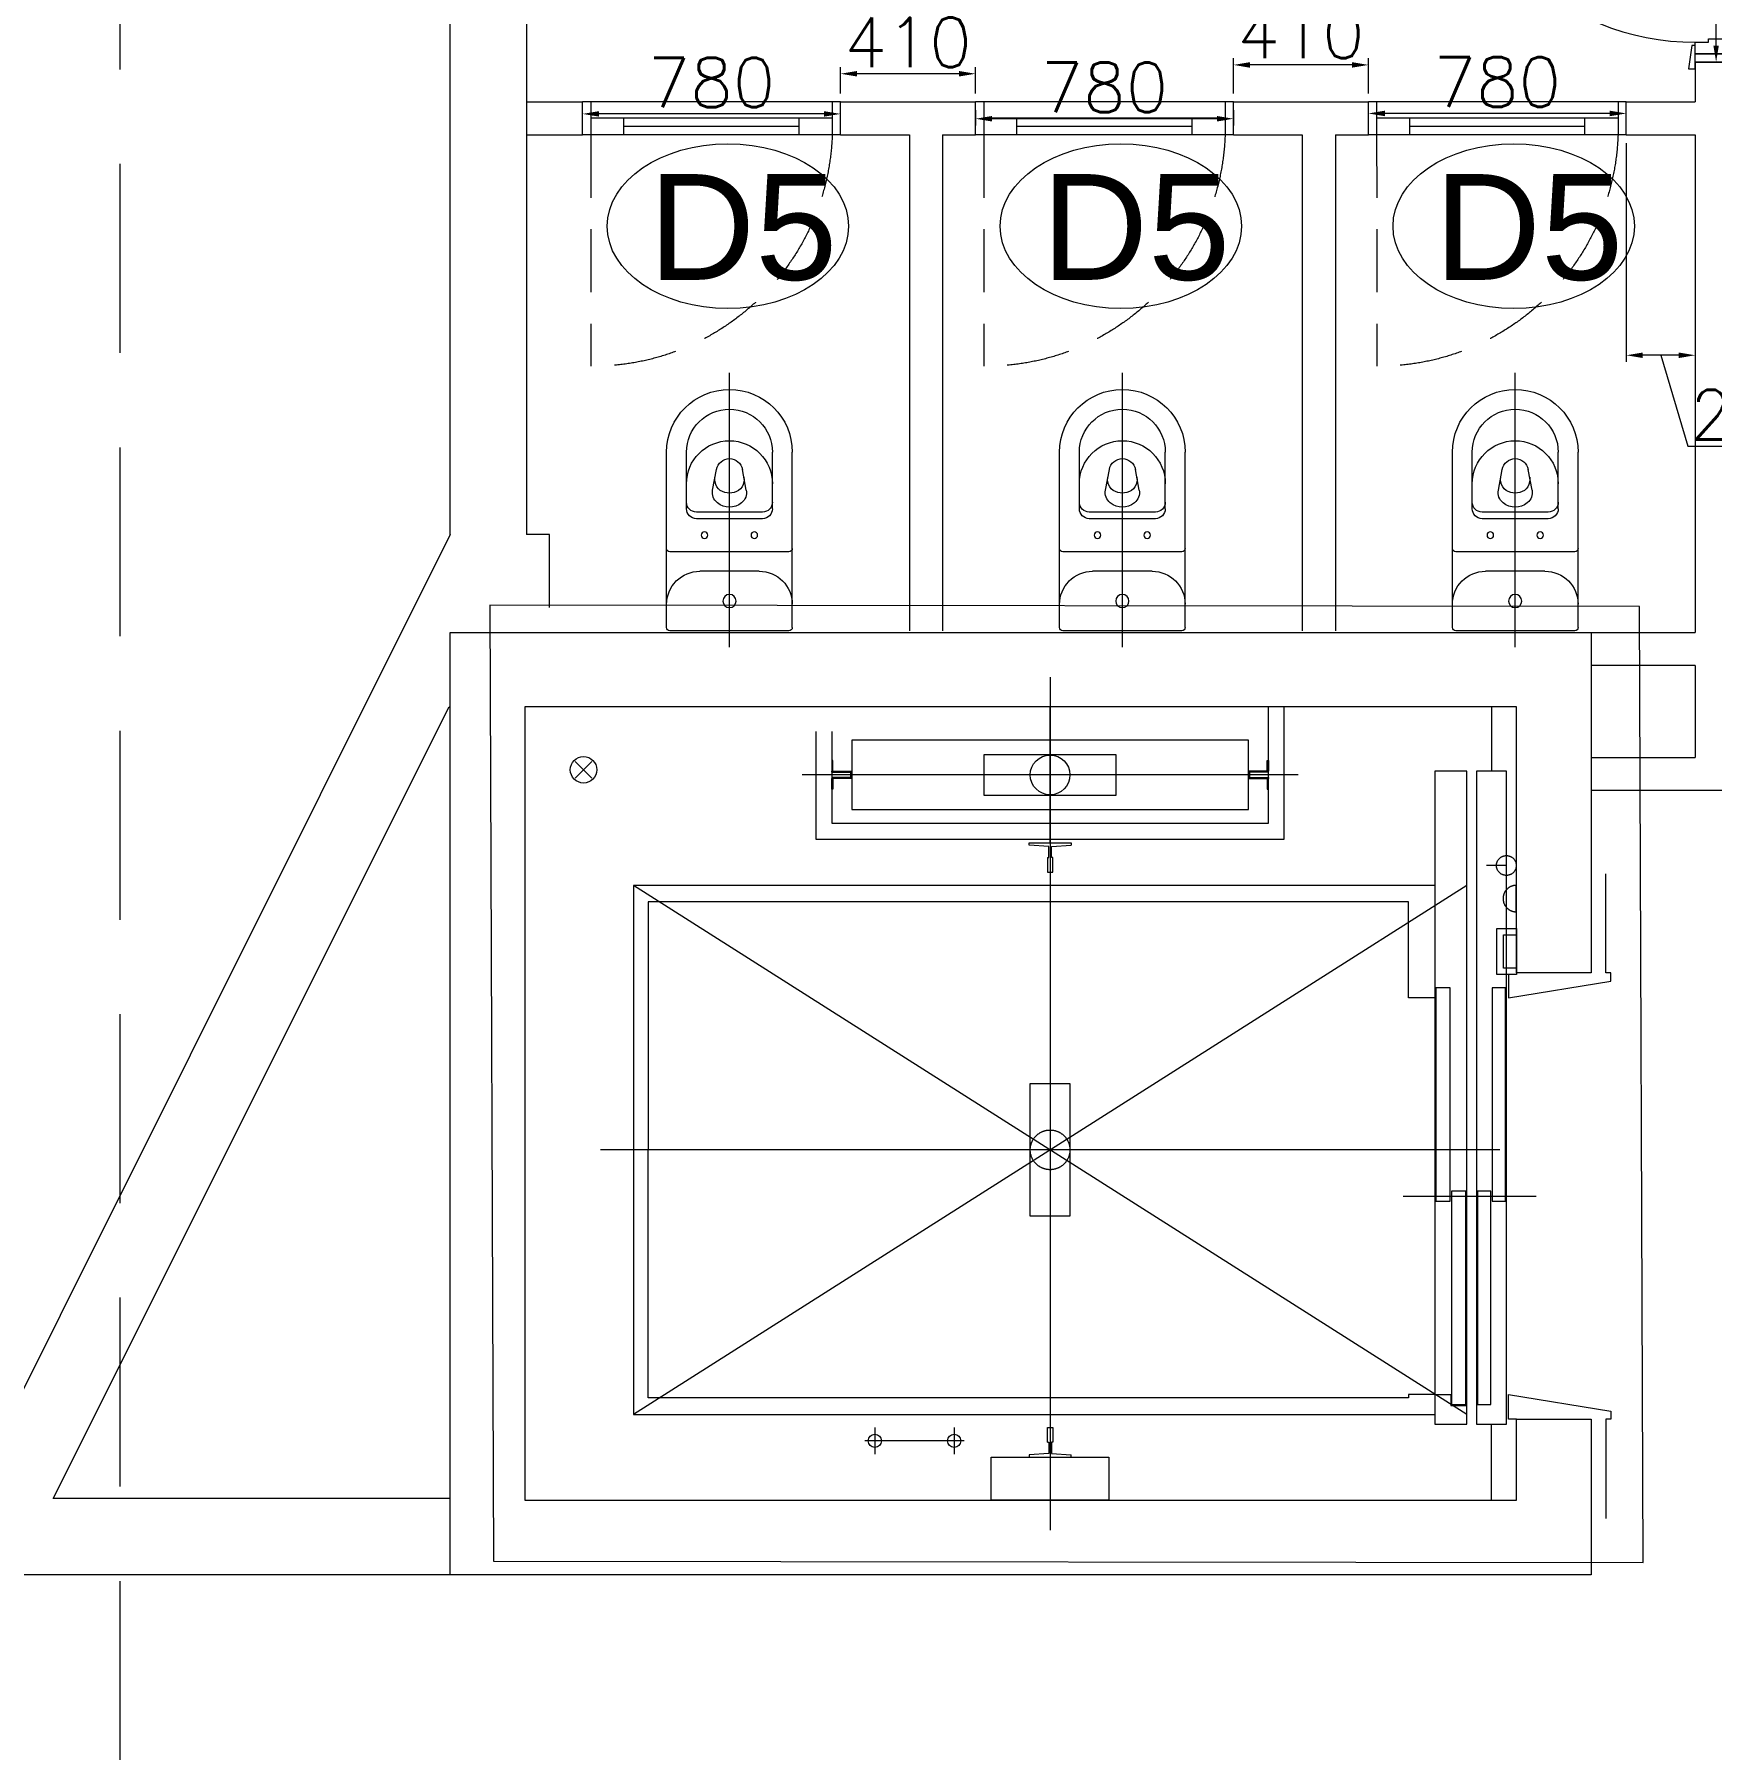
# Model space of a CAD drawing. Header units: millimetres. Extents: x -2143172 to 5255, y -610845 to 279739.
# Drawn here: x -1110405 to -1105332, y -583372 to -578184 of the extents above; entities that cross this region are included whole.
import ezdxf

# ---------------------------------------------------------------- set-up
doc = ezdxf.new("R2010")
doc.units = ezdxf.units.MM
doc.header["$LTSCALE"] = 30
for name, pattern in [('CENTERX2', [101.6, 63.5, -12.7, 12.7, -12.7]), ('DASHED2', [9.525, 6.35, -3.175]), ('HIDDEN', [9.525, 6.35, -3.175]), ('HIDDEN2', [0.1875, 0.125, -0.0625])]:
    doc.linetypes.add(name, pattern=pattern)
doc.layers.get('0').update_dxf_attribs({"lineweight": 5})
doc.layers.get('Defpoints').update_dxf_attribs({"lineweight": 5})
for name, color, linetype, lineweight in [('Al door tag', 4, 'Continuous', 5), ('Axis', 163, 'CENTERX2', 5), ('C-HYDR-CTCH', 6, 'Continuous', 5), ('Cabin', 7, 'Continuous', 5), ('dims.', 152, 'Continuous', 5), ('New Aluminium', 250, 'Continuous', 5), ('Notes', 1, 'Continuous', 5), ('Proj', 7, 'HIDDEN2', 5), ('SANIT', 250, 'Continuous', 5), ('Structure', 20, 'Continuous', 5), ('Tech', 169, 'DASHED2', 5), ('Walls', 32, 'Continuous', 5)]:
    doc.layers.add(name, color=color, linetype=linetype, lineweight=lineweight)
doc.layers.add('Wooden Joinery', color=7, linetype='Continuous', lineweight=5, true_color=0x521300)
doc.styles.add('SIMPLEX', font='SIMPLEX.shx', dxfattribs={"height": 150})
doc.styles.add('TTLB-A0-JeddahDP$0$swis721', font='swiss.ttf')
doc.dimstyles.new('Buk', dxfattribs={"dimtxt": 150, "dimasz": 50, "dimexe": 20, "dimexo": 25, "dimgap": 20, "dimtad": 1, "dimdec": 0, "dimrnd": 5, "dimdsep": 46, "dimtxsty": 'SIMPLEX', "dimcen": 0, "dimdle": 20, "dimclrd": 256, "dimclre": 256, "dimclrt": 256, "dimadec": 0, "dimazin": 0, "dimtfac": 0.0075, "dimtdec": 0, "dimtmove": 1, "dimatfit": 2, "dimldrblk": 'ARCHTICK', "dimfxl": 1, "dimtolj": 1, "dimtzin": 0, "dimlwd": -1, "dimlwe": -1, "dimarcsym": 0})

# ---------------------------------------------------------------- blocks, each defined once
blk = doc.blocks.new('WC manta')
at = {"layer": 'SANIT'}
for p, q in [((-0.13, 0.18), (-0.13, -0.18)), ((-0.12, 0.19), (0.41, 0.19)), ((0.109, 0.18), (0.109, -0.18)), ((0.239, 0.13), (0.41, 0.13)), ((0.05, 0.09), (0.05, -0.09)), ((0.209, 0.1), (0.209, -0.1)), ((0.229, 0.1), (0.229, -0.1)), ((-0.18, 0), (0.65, 0)), ((0.2955, 0.051), (0.3581, 0.0393)), ((0.2955, -0.051), (0.3581, -0.0393)), ((0.239, -0.13), (0.41, -0.13)), ((-0.12, -0.19), (0.41, -0.19))]:
    blk.add_line(p, q, dxfattribs=at)
for centre, radius in [((0.159, 0.0752), 0.01), ((-0.04, 0), 0.02), ((0.159, -0.0753), 0.01)]:
    blk.add_circle(centre, radius, dxfattribs=at)
for centre, radius, start, end in [((-0.12, 0.18), 0.01, 90, 180), ((-0.05, 0.09), 0.1, 0, 90), ((0.119, 0.18), 0.01, 90, 180), ((0.41, 0), 0.19, 270, 90), ((0.239, 0.1), 0.03, 90, 180), ((0.259, 0.1), 0.03, 90, 180), ((0.3147, 0), 0.13, 270, 90), ((0.41, 0), 0.13, 270, 90), ((0.3029, 0), 0.0588, 141.525, 218.475), ((0.2882, 0.0117), 0.04, 79.4289, 141.525), ((0.3454, 0), 0.0588, 166.4176, 193.5824), ((0.3271, 0.0044), 0.04, 79.4289, 166.4176), ((0.3507, 0), 0.04, 280.5711, 79.4289), ((0.2882, -0.0117), 0.04, 218.475, 280.5711), ((0.3271, -0.0044), 0.04, 193.5824, 280.5711), ((-0.05, -0.09), 0.1, 270, 0), ((0.239, -0.1), 0.03, 180, 270), ((0.259, -0.1), 0.03, 180, 270), ((-0.12, -0.18), 0.01, 180, 270), ((0.119, -0.18), 0.01, 180, 270)]:
    blk.add_arc(centre, radius, start, end, dxfattribs=at)
blk = doc.blocks.new('*D663')
at = {"layer": 'Defpoints', "color": 0, "transparency": 16777216}
for p in [(-1105318.6, -577388.1), (-1105282, -577388.1, 0.1), (-1105282, -578268.1, 0.1)]:
    blk.add_point(p, dxfattribs=at)
at = {"layer": 'dims.', "linetype": 'Continuous', "transparency": 16777216}
for p, q in [((-1105307, -577388.1), (-1105338.6, -577388.1)), ((-1105307, -578268.1), (-1105338.6, -578268.1))]:
    blk.add_line(p, q, dxfattribs=at)
at = {"layer": 'dims.', "transparency": 16777216}
blk.add_line((-1105318.6, -578218.1), (-1105318.6, -577438.1), dxfattribs=at)
for points in [[(-1105327, -577438.1), (-1105310.3, -577438.1), (-1105318.6, -577388.1)], [(-1105327, -578218.1), (-1105310.3, -578218.1), (-1105318.6, -578268.1)]]:
    blk.add_solid(points, dxfattribs=at)
at = {"layer": 'dims.', "transparency": 16777216, "insert": (-1105413.6, -577828.1), "char_height": 150, "attachment_point": 5, "rotation": 90, "style": 'SIMPLEX'}
blk.add_mtext('\\A1;880', dxfattribs=at)
blk = doc.blocks.new('_ArchTick')
at = {"color": 0, "linetype": 'ByBlock', "const_width": 0.15}
blk.add_lwpolyline([(-0.5, -0.5), (0.5, 0.5)], dxfattribs=at)
blk = doc.blocks.new('*D664')
at = {"layer": 'Defpoints', "color": 0, "transparency": 16777216}
for p in [(-1105590.3, -578488.1, 0.1), (-1105382, -578488.1, 0.1), (-1105590.3, -579154.8)]:
    blk.add_point(p, dxfattribs=at)
at = {"layer": 'dims.', "linetype": 'Continuous', "transparency": 16777216}
for p, q in [((-1105590.3, -578513.1), (-1105590.3, -579174.8)), ((-1105382, -578513.1), (-1105382, -579174.8))]:
    blk.add_line(p, q, dxfattribs=at)
at = {"layer": 'dims.', "transparency": 16777216}
for p, q in [((-1105432, -579154.8), (-1105540.3, -579154.8)), ((-1105486.2, -579154.8), (-1105403.7, -579429.8)), ((-1105403.7, -579429.8), (-1105006.5, -579429.8))]:
    blk.add_line(p, q, dxfattribs=at)
for points in [[(-1105540.3, -579146.5), (-1105540.3, -579163.2), (-1105590.3, -579154.8)], [(-1105432, -579146.5), (-1105432, -579163.2), (-1105382, -579154.8)]]:
    blk.add_solid(points, dxfattribs=at)
at = {"layer": 'dims.', "transparency": 16777216, "insert": (-1105205.1, -579334.8), "char_height": 150, "attachment_point": 5, "style": 'SIMPLEX'}
blk.add_mtext('\\A1;210', dxfattribs=at)
blk = doc.blocks.new('*D665')
at = {"layer": 'Defpoints', "color": 0, "transparency": 16777216}
for p in [(-1106370.3, -578423.4), (-1106370.3, -578438.1, 0.1), (-1105590.3, -578438.1, 0.1)]:
    blk.add_point(p, dxfattribs=at)
at = {"layer": 'dims.', "linetype": 'Continuous', "transparency": 16777216}
for p, q in [((-1106370.3, -578413.1), (-1106370.3, -578403.4)), ((-1105590.3, -578413.1), (-1105590.3, -578403.4))]:
    blk.add_line(p, q, dxfattribs=at)
at = {"layer": 'dims.', "transparency": 16777216}
blk.add_line((-1105640.3, -578423.4), (-1106320.3, -578423.4), dxfattribs=at)
for points in [[(-1106320.3, -578415), (-1106320.3, -578431.7), (-1106370.3, -578423.4)], [(-1105640.3, -578415), (-1105640.3, -578431.7), (-1105590.3, -578423.4)]]:
    blk.add_solid(points, dxfattribs=at)
at = {"layer": 'dims.', "transparency": 16777216, "insert": (-1105980.3, -578328.4), "char_height": 150, "attachment_point": 5, "style": 'SIMPLEX'}
blk.add_mtext('\\A1;780', dxfattribs=at)
blk = doc.blocks.new('*D666')
at = {"layer": 'Defpoints', "color": 0, "transparency": 16777216}
for p in [(-1106778.7, -578276.6), (-1106778.7, -578388.1, 0.1), (-1106370.3, -578388.1, 0.1)]:
    blk.add_point(p, dxfattribs=at)
at = {"layer": 'dims.', "linetype": 'Continuous', "transparency": 16777216}
for p, q in [((-1106778.7, -578363.1), (-1106778.7, -578256.6)), ((-1106370.3, -578363.1), (-1106370.3, -578256.6))]:
    blk.add_line(p, q, dxfattribs=at)
at = {"layer": 'dims.', "transparency": 16777216}
blk.add_line((-1106420.3, -578276.6), (-1106728.7, -578276.6), dxfattribs=at)
for points in [[(-1106728.7, -578268.3), (-1106728.7, -578285), (-1106778.7, -578276.6)], [(-1106420.3, -578268.3), (-1106420.3, -578285), (-1106370.3, -578276.6)]]:
    blk.add_solid(points, dxfattribs=at)
at = {"layer": 'dims.', "transparency": 16777216, "insert": (-1106574.5, -578181.6), "char_height": 150, "attachment_point": 5, "style": 'SIMPLEX'}
blk.add_mtext('\\A1;410', dxfattribs=at)
blk = doc.blocks.new('*D667')
at = {"layer": 'Defpoints', "color": 0, "transparency": 16777216}
for p in [(-1107558.7, -578388.1, 0.1), (-1106778.7, -578388.1, 0.1), (-1107558.7, -578439.4)]:
    blk.add_point(p, dxfattribs=at)
at = {"layer": 'dims.', "linetype": 'Continuous', "transparency": 16777216}
for p, q in [((-1107558.7, -578413.1), (-1107558.7, -578459.4)), ((-1106778.7, -578413.1), (-1106778.7, -578459.4))]:
    blk.add_line(p, q, dxfattribs=at)
at = {"layer": 'dims.', "transparency": 16777216}
blk.add_line((-1106828.7, -578439.4), (-1107508.7, -578439.4), dxfattribs=at)
for points in [[(-1107508.7, -578431.1), (-1107508.7, -578447.8), (-1107558.7, -578439.4)], [(-1106828.7, -578431.1), (-1106828.7, -578447.8), (-1106778.7, -578439.4)]]:
    blk.add_solid(points, dxfattribs=at)
at = {"layer": 'dims.', "transparency": 16777216, "insert": (-1107168.7, -578344.4), "char_height": 150, "attachment_point": 5, "style": 'SIMPLEX'}
blk.add_mtext('\\A1;780', dxfattribs=at)
blk = doc.blocks.new('*D668')
at = {"layer": 'Defpoints', "color": 0, "transparency": 16777216}
for p in [(-1107967, -578303.4), (-1107967, -578388.1, 0.1), (-1107558.7, -578388.1, 0.1)]:
    blk.add_point(p, dxfattribs=at)
at = {"layer": 'dims.', "linetype": 'Continuous', "transparency": 16777216}
for p, q in [((-1107967, -578363.1), (-1107967, -578283.4)), ((-1107558.7, -578363.1), (-1107558.7, -578283.4))]:
    blk.add_line(p, q, dxfattribs=at)
at = {"layer": 'dims.', "transparency": 16777216}
blk.add_line((-1107608.7, -578303.4), (-1107917, -578303.4), dxfattribs=at)
for points in [[(-1107917, -578295), (-1107917, -578311.7), (-1107967, -578303.4)], [(-1107608.7, -578295), (-1107608.7, -578311.7), (-1107558.7, -578303.4)]]:
    blk.add_solid(points, dxfattribs=at)
at = {"layer": 'dims.', "transparency": 16777216, "insert": (-1107762.8, -578208.4), "char_height": 150, "attachment_point": 5, "style": 'SIMPLEX'}
blk.add_mtext('\\A1;410', dxfattribs=at)
blk = doc.blocks.new('*D669')
at = {"layer": 'Defpoints', "color": 0, "transparency": 16777216}
for p in [(-1108747, -578424.8), (-1108747, -578438.1, 0.1), (-1107967, -578438.1, 0.1)]:
    blk.add_point(p, dxfattribs=at)
at = {"layer": 'dims.', "linetype": 'Continuous', "transparency": 16777216}
for p, q in [((-1108747, -578413.1), (-1108747, -578404.8)), ((-1107967, -578413.1), (-1107967, -578404.8))]:
    blk.add_line(p, q, dxfattribs=at)
at = {"layer": 'dims.', "transparency": 16777216}
blk.add_line((-1108017, -578424.8), (-1108697, -578424.8), dxfattribs=at)
for points in [[(-1108697, -578416.5), (-1108697, -578433.1), (-1108747, -578424.8)], [(-1108017, -578416.5), (-1108017, -578433.1), (-1107967, -578424.8)]]:
    blk.add_solid(points, dxfattribs=at)
at = {"layer": 'dims.', "transparency": 16777216, "insert": (-1108357, -578329.8), "char_height": 150, "attachment_point": 5, "style": 'SIMPLEX'}
blk.add_mtext('\\A1;780', dxfattribs=at)
blk = doc.blocks.new('A$C72370EFE')
at = {"layer": 'Wooden Joinery'}
for p, q in [((-0.01, -0.04), (-0.02, -0.04)), ((-0.01, -0.03), (-0.01, -0.07)), ((0, -0.03), (-0.01, -0.03)), ((0.04, -0.03), (0.05, -0.03)), ((0.05, -0.03), (0.05, -0.07)), ((0.05, -0.04), (0.06, -0.04)), ((-0.05, -0.07), (-0.05, -0.16)), ((-0.03, -0.07), (-0.03, -0.16)), ((-0.01, -0.06), (-0.02, -0.06)), ((0, -0.07), (-0.01, -0.07)), ((0.04, -0.07), (0.05, -0.07)), ((0.05, -0.06), (0.06, -0.06)), ((0.07, -0.07), (0.07, -0.16)), ((0.09, -0.07), (0.09, -0.16)), ((-0.01, -0.17), (-0.02, -0.17)), ((-0.01, -0.19), (-0.02, -0.19)), ((-0.01, -0.17), (-0.01, -0.19)), ((0.05, -0.17), (0.06, -0.17)), ((0.05, -0.17), (0.05, -0.19)), ((0.05, -0.19), (0.06, -0.19))]:
    blk.add_line(p, q, dxfattribs=at)
for centre, radius, start, end in [((-0.02, -0.07), 0.03, 90, 180), ((0.06, -0.07), 0.03, 0, 90), ((-0.02, -0.07), 0.01, 90, 180), ((0.06, -0.07), 0.01, 0, 90), ((-0.02, -0.16), 0.03, 180, 270), ((-0.02, -0.16), 0.01, 180, 270), ((0.06, -0.16), 0.01, 270, 0), ((0.06, -0.16), 0.03, 270, 0)]:
    blk.add_arc(centre, radius, start, end, dxfattribs=at)
blk = doc.blocks.new('A$C5FCA3E6B')
at = {"layer": 'Wooden Joinery'}
for points in [[(80, 858.9), (80, 868.9), (10, 878.9), (10, 858.9)], [(840, 858.9), (840, 868.9), (910, 878.9), (910, 858.9)], [(70, 758.9), (70, 748.9), (0, 738.9), (0, 758.9)], [(120, 758.9), (120, 0), (80, 0), (80, 758.9)], [(850, 758.9), (850, 748.9), (920, 738.9), (920, 758.9)]]:
    blk.add_lwpolyline(points, close=True, dxfattribs=at)
for points in [[(45, 758.9), (45, 858.9), (20, 858.9), (20, 758.9), (45, 758.9)], [(45, 758.9), (80, 758.9), (80, 798.9), (90, 798.9), (90, 858.9), (45, 858.9), (45, 758.9)], [(875, 758.9), (840, 758.9), (840, 798.9), (830, 798.9), (830, 858.9), (875, 858.9), (875, 758.9)], [(875, 758.9), (875, 858.9), (900, 858.9), (900, 758.9), (875, 758.9)]]:
    blk.add_lwpolyline(points, dxfattribs=at)
blk.add_arc((80, 758.9), 760, 273.0171, 0, dxfattribs=at)
at = {"layer": 'Wooden Joinery', "xscale": 999.9999999998854, "yscale": 999.9999999998854, "zscale": 999.9999999998854, "rotation": 180}
blk.add_blockref('A$C72370EFE', (120, 0), dxfattribs=at)
blk = doc.blocks.new('T127-1_B')
at = {"layer": 'Cabin'}
for p, q in [((78, 4), (82, 63.5)), ((44.5, 8), (44.5, 4)), ((44.5, 4), (78, 4)), ((44.5, -8), (44.5, -4)), ((44.5, -4), (78, -4)), ((78, -4), (82, -63.5))]:
    blk.add_line(p, q, dxfattribs=at)
at = {"layer": 'Cabin', "ltscale": 5}
for points in [[(82, 63.5), (89, 63.5), (89, -63.5), (82, -63.5)], [(44.5, 8), (0, 8), (0, -8), (44.5, -8)]]:
    blk.add_lwpolyline(points, dxfattribs=at)
blk = doc.blocks.new('T127-1_B__1680')
at = {"layer": 'Axis'}
blk.add_line((-990, 0), (990, 0), dxfattribs=at)
at = {"layer": 'Notes', "xscale": -1}
blk.add_blockref('T127-1_B', (-840, 0), dxfattribs=at)
at = {"layer": 'Notes'}
blk.add_blockref('T127-1_B', (840, 0), dxfattribs=at)
blk = doc.blocks.new('JIS5K')
at = {"layer": 'Cabin'}
for p, q in [((60.2, 8), (60.2, 11.2)), ((60.2, -8), (60.2, -11.2))]:
    blk.add_line(p, q, dxfattribs=at)
at = {"layer": 'Cabin', "ltscale": 5}
for points in [[(57, 11.2), (0, 11.2), (0, -11.2), (57, -11.2)], [(60.2, 8), (3.2, 8), (3.2, -8), (60.2, -8)], [(57, 11.2), (57, 43.5), (60.2, 43.5), (60.2, 11.2)], [(57, -11.2), (57, -43.5), (60.2, -43.5), (60.2, -11.2)]]:
    blk.add_lwpolyline(points, dxfattribs=at)
blk = doc.blocks.new('JIS5K__1200')
at = {"layer": 'Axis'}
blk.add_line((-750, 0), (750, 0), dxfattribs=at)
at = {"layer": 'Notes', "xscale": -1}
blk.add_blockref('JIS5K', (-600, 0), dxfattribs=at)
at = {"layer": 'Notes'}
blk.add_blockref('JIS5K', (600, 0), dxfattribs=at)
blk = doc.blocks.new('对重支撑1')
at = {"layer": 'Cabin'}
blk.add_lwpolyline([(1060, 178), (929, 178), (929, -178), (1060, -178)], close=True, dxfattribs=at).dxf.unprotected_set("ltscale", 0)
blk = doc.blocks.new('井道平面图轿厢1轿厢地坎')
at = {"layer": 'Axis', "ltscale": 0.864}
blk.add_lwpolyline([(0, 96), (0, -192)], dxfattribs=at)
at = {"layer": 'Cabin', "ltscale": 5}
for points in [[(690, 0), (690, -96), (-1285, -96), (-1285, 0)], [(15, -3), (15, -46), (-630, -46), (-630, -3)], [(630, -50), (630, -93), (-15, -93), (-15, -50)]]:
    blk.add_lwpolyline(points, close=True, dxfattribs=at)
at = {"layer": 'Cabin'}
for points in [[(600, 0), (600, -48)], [(600, -48), (633, -48)], [(633, -48), (633, -96)]]:
    blk.add_lwpolyline(points, dxfattribs=at)
blk = doc.blocks.new('层门地坎1')
at = {"layer": 'Axis', "ltscale": 0.81}
blk.add_lwpolyline([(0, 90), (0, -180)], dxfattribs=at)
at = {"layer": 'Cabin', "ltscale": 5}
for points in [[(690, 0), (690, -90), (-1285, -90), (-1285, 0)], [(15, -47), (15, -87), (-630, -87), (-630, -47)], [(630, -3), (630, -43), (-15, -43), (-15, -3)]]:
    blk.add_lwpolyline(points, close=True, dxfattribs=at)
blk = doc.blocks.new('A$C47696aed')
at = {"layer": 'C-HYDR-CTCH', "color": 4, "flags": 128}
blk.add_lwpolyline([(128.4, 14709.9), (139.7, 11818.4), (3617.4, 11814.7), (3606.1, 14706.2), (128.4, 14709.9)], dxfattribs=at)
blk = doc.blocks.new('A$C39C6726A')
at = {"layer": 'New Aluminium', "linetype": 'HIDDEN'}
blk.add_line((25, 100), (25, 800), dxfattribs=at)
at = {"layer": 'New Aluminium'}
for p, q in [((780, 100), (0, 100)), ((25, 0), (25, 100)), ((125, 100), (125, 50)), ((655, 75), (125, 75)), ((655, 100), (655, 50)), ((755, 0), (755, 100)), ((780, 0), (0, 0)), ((755, 50), (25, 50))]:
    blk.add_line(p, q, dxfattribs=at)
at = {"layer": 'New Aluminium', "linetype": 'HIDDEN'}
blk.add_arc((29.3, 73.9), 726.2, 2.0631, 90.3405, dxfattribs=at)
blk = doc.blocks.new('A$C23F03E74')
at = {"layer": 'Al door tag'}
blk.add_ellipse((-365, 0), major_axis=(365, 0), ratio=0.682917, dxfattribs=at)
at = {"layer": 'Al door tag', "insert": (-605.2, 157.7), "char_height": 320, "attachment_point": 1, "style": 'TTLB-A0-JeddahDP$0$swis721'}
blk.add_mtext_dynamic_manual_height_columns('D5', width=1569.457, gutter_width=9406.5, heights=[480.3], dxfattribs=at)

msp = doc.modelspace()

# ---------------------------------------------------------------- linework, layer by layer
at = {"layer": 'Axis'}
msp.add_line((-1107333, -580629.1, 0.2), (-1107333, -580219.1, 0.2), dxfattribs=at)
at = {"layer": 'Axis', "ltscale": 3}
for points in [[(-1107333, -580128.1), (-1107333, -582708.1)], [(-1106073, -580758.1), (-1108593, -582358.1)], [(-1106073, -582358.1), (-1108593, -580758.1)], [(-1105973, -581558.1), (-1108693, -581558.1)]]:
    msp.add_lwpolyline(points, dxfattribs=at)
at = {"layer": 'Axis', "ltscale": 1.5}
msp.add_lwpolyline([(-1107333, -581308.1), (-1107333, -581808.1)], dxfattribs=at)
at = {"layer": 'Axis', "ltscale": 0.9}
msp.add_lwpolyline([(-1107593, -582438.1), (-1107893, -582438.1)], dxfattribs=at)
at = {"layer": 'Axis', "ltscale": 0.24}
for points in [[(-1107863, -582398.1), (-1107863, -582478.1)], [(-1107623, -582398.1), (-1107623, -582478.1)]]:
    msp.add_lwpolyline(points, dxfattribs=at)
at = {"layer": 'Cabin', "ltscale": 5, "elevation": 0.2}
for points in [[(-1108041.2, -580293.1), (-1108041.2, -580618.1), (-1106624.8, -580618.1), (-1106624.8, -580218.1)], [(-1107993.2, -580293.1), (-1107993.2, -580570.1), (-1106672.8, -580570.1), (-1106672.8, -580218.1)]]:
    msp.add_lwpolyline(points, dxfattribs=at)
at = {"layer": 'Cabin'}
for points in [[(-1105998, -580218.1), (-1105998, -580413.1)], [(-1106073, -580413.1), (-1106169, -580413.1)], [(-1106169, -580413.1), (-1106169, -580758.1)], [(-1106073, -580413.1), (-1106169, -580413.1)], [(-1106169, -580413.1), (-1106169, -580758.1)], [(-1106073, -582388.1), (-1106073, -580413.1)], [(-1106073, -582388.1), (-1106073, -580413.1)], [(-1107083, -580424.1), (-1107583, -580424.1)], [(-1106169, -580758.1), (-1108593, -580758.1)], [(-1108593, -580758.1), (-1108593, -582358.1)], [(-1106169, -580758.1), (-1108593, -580758.1)], [(-1108593, -580758.1), (-1108593, -582358.1)], [(-1106249, -580808.1), (-1108549, -580808.1)], [(-1108549, -580808.1), (-1108549, -581558.1)], [(-1106249, -581098.1), (-1106249, -580808.1)], [(-1106169, -581098.1), (-1106249, -581098.1)], [(-1108549, -582308.1), (-1108549, -581558.1)], [(-1106249, -582308.1), (-1108549, -582308.1)], [(-1106169, -582298.1), (-1106249, -582298.1)], [(-1106249, -582298.1), (-1106249, -582308.1)], [(-1108593, -582358.1), (-1106169, -582358.1)], [(-1108593, -582358.1), (-1106169, -582358.1)], [(-1106169, -582358.1), (-1106169, -582388.1)], [(-1106169, -582358.1), (-1106169, -582388.1)], [(-1106169, -582388.1), (-1106073, -582388.1)], [(-1106169, -582388.1), (-1106073, -582388.1)], [(-1105998, -582618.1), (-1105998, -582388.1)]]:
    msp.add_lwpolyline(points, dxfattribs=at)
at = {"layer": 'Cabin', "ltscale": 5, "elevation": 0.2}
msp.add_lwpolyline([(-1107933, -580319.1), (-1107933, -580529.1), (-1106733, -580529.1), (-1106733, -580319.1)], close=True, dxfattribs=at)
at = {"layer": 'Cabin', "elevation": 0.2}
msp.add_lwpolyline([(-1107533, -580363.1), (-1107533, -580485.1), (-1107133, -580485.1), (-1107133, -580363.1)], close=True, dxfattribs=at)
for points in [[(-1105947, -581028.1), (-1105947, -581098.1), (-1105637, -581048.1), (-1105637, -581023.1), (-1105652, -581023.1), (-1105652, -580723.1)], [(-1105922, -582373.1), (-1105922, -582373.1), (-1105947, -582373.1), (-1105947, -582298.1), (-1105637, -582348.1), (-1105637, -582373.1), (-1105652, -582373.1), (-1105652, -582673.1)]]:
    msp.add_lwpolyline(points, dxfattribs=at)
at = {"layer": 'Cabin', "ltscale": 50, "elevation": 0.2}
msp.add_lwpolyline([(-1107394, -581758.1), (-1107272, -581758.1), (-1107272, -581358.1), (-1107394, -581358.1)], close=True, dxfattribs=at)
at = {"layer": 'Cabin'}
for centre, radius in [((-1107333, -580424.1, 0.2), 60), ((-1107863, -582438.1, 0.2), 20), ((-1107623, -582438.1, 0.2), 20)]:
    msp.add_circle(centre, radius, dxfattribs=at)
at = {"layer": 'Notes'}
for p, q in [((-1108769.1, -580383.6, 0.2), (-1108719.1, -580433.6, 0.2)), ((-1108719.1, -580383.6, 0.2), (-1108769.1, -580433.6, 0.2))]:
    msp.add_line(p, q, dxfattribs=at)
msp.add_circle((-1108744.1, -580408.6, 0.2), 40, dxfattribs=at)
at = {"layer": 'Proj', "linetype": 'HIDDEN', "ltscale": 3, "elevation": 0.2}
msp.add_lwpolyline([(-1058727, -571718.1), (-1110147, -571718.1), (-1110147, -595618.1), (-1058727, -595618.1)], dxfattribs=at)
at = {"layer": 'Structure'}
for points in [[(-1109147, -579993.1), (-1105697, -579993.1), (-1105697, -581023.1)], [(-1105697, -581023.1), (-1105922, -581023.1), (-1105922, -580218.1), (-1108922, -580218.1), (-1108922, -582618.1), (-1105922, -582618.1), (-1105922, -582373.1), (-1105697, -582373.1), (-1105697, -582843.1), (-1109147, -582843.1), (-1109147, -579993.1)]]:
    msp.add_lwpolyline(points, dxfattribs=at)
at = {"layer": 'Tech', "ltscale": 0.36}
msp.add_lwpolyline([(-1105953, -580698.1), (-1106013, -580698.1)], dxfattribs=at)
at = {"layer": 'Tech', "ltscale": 0.48}
msp.add_lwpolyline([(-1105923, -580838.1), (-1105923, -580758.1)], dxfattribs=at)
at = {"layer": 'Tech', "ltscale": 9, "elevation": 0.2}
for points in [[(-1105982, -581028.1), (-1105982, -580888.1), (-1105922, -580888.1), (-1105922, -581028.1)], [(-1105962, -581008.1), (-1105962, -580908.1), (-1105922, -580908.1), (-1105922, -581008.1)]]:
    msp.add_lwpolyline(points, close=True, dxfattribs=at)
at = {"layer": 'Tech'}
msp.add_circle((-1105953, -580698.1, 0.2), 30, dxfattribs=at)
at = {"layer": 'Tech', "ltscale": 5}
msp.add_circle((-1107333, -581558.1, 0.2), 60, dxfattribs=at)
at = {"layer": 'Tech'}
msp.add_arc((-1105923, -580798.1, 0.2), 40, 90, 270, dxfattribs=at)
at = {"layer": 'Walls'}
for p, q in [((-1105382, -578268.1, 0.2), (-1105382, -578388.1, 0.2)), ((-1105382, -578268.1, 0.2), (-1105282, -578268.1, 0.2)), ((-1108917, -578388.1, 0.2), (-1108747, -578388.1, 0.2)), ((-1108747, -578488.1, 0.2), (-1108747, -578388.1, 0.2)), ((-1107967, -578388.1, 0.2), (-1107558.7, -578388.1, 0.2)), ((-1107967, -578488.1, 0.2), (-1107967, -578388.1, 0.2)), ((-1107558.7, -578488.1, 0.2), (-1107558.7, -578388.1, 0.2)), ((-1106778.7, -578488.1, 0.2), (-1106778.7, -578388.1, 0.2)), ((-1106778.7, -578388.1, 0.2), (-1106370.3, -578388.1, 0.2)), ((-1106370.3, -578488.1, 0.2), (-1106370.3, -578388.1, 0.2)), ((-1105590.3, -578488.1, 0.2), (-1105590.3, -578388.1, 0.2)), ((-1105590.3, -578388.1, 0.2), (-1105382, -578388.1, 0.2)), ((-1108917, -578488.1, 0.2), (-1108747, -578488.1, 0.2)), ((-1107967, -578488.1, 0.2), (-1107758.7, -578488.1, 0.2)), ((-1107758.7, -578488.1, 0.2), (-1107758.7, -579988.1, 0.2)), ((-1107658.7, -578488.1, 0.2), (-1107658.7, -579988.1, 0.2)), ((-1107658.7, -578488.1, 0.2), (-1107558.7, -578488.1, 0.2)), ((-1106778.7, -578488.1, 0.2), (-1106570.3, -578488.1, 0.2)), ((-1106570.3, -578488.1, 0.2), (-1106570.3, -579988.1, 0.2)), ((-1106470.3, -578488.1, 0.2), (-1106470.3, -579988.1, 0.2)), ((-1106470.3, -578488.1, 0.2), (-1106370.3, -578488.1, 0.2)), ((-1105590.3, -578488.1, 0.2), (-1105382, -578488.1, 0.2)), ((-1105382, -578488.1, 0.2), (-1105382, -579993.1, 0.2)), ((-1108847, -579697.3, 0.2), (-1108917, -579697.3, 0.2)), ((-1105697, -579993.1, 0.2), (-1105382, -579993.1, 0.2)), ((-1105382, -580093.1, 0.2), (-1105697, -580093.1, 0.2)), ((-1105382, -580093.1, 0.2), (-1105382, -580371.2, 0.2)), ((-1110347.8, -582613.1, 0.2), (-1109150.3, -580218.1, 0.2)), ((-1105697, -580371.2, 0.2), (-1105382, -580371.2, 0.2)), ((-1102934.6, -580471.2, 0.2), (-1105697, -580471.2, 0.2)), ((-1109147, -582613.1, 0.2), (-1110347.8, -582613.1, 0.2)), ((-1109147, -582843.1, 0.2), (-1110462.8, -582843.1, 0.2))]:
    msp.add_line(p, q, dxfattribs=at)
at = {"layer": 'Walls', "elevation": 0.2}
for points in [[(-1109147, -579697.3), (-1109147, -578138.1), (-1108917, -578138.1), (-1108917, -579697.3)], [(-1109147, -579697.3), (-1109147, -579697.3), (-1110721.7, -582846.8)], [(-1108847, -579918.1), (-1108847, -579697.3), (-1108917, -579697.3)], [(-1109150.3, -580218.1), (-1109147, -580218.1)]]:
    msp.add_lwpolyline(points, dxfattribs=at)

# ---------------------------------------------------------------- block references
at = {"layer": 'Al door tag'}
for p in [(-1107942.5, -578764.4, 0.2), (-1106754.1, -578764.4, 0.2), (-1105565.8, -578764.4, 0.2)]:
    msp.add_blockref('A$C23F03E74', p, dxfattribs=at)
at = {"layer": 'New Aluminium', "linetype": 'HIDDEN', "xscale": -1, "rotation": 180.0037743369208}
for p in [(-1108747, -578388.1, 0.2), (-1107558.7, -578388.1, 0.2), (-1106370.3, -578388.1, 0.2)]:
    msp.add_blockref('A$C39C6726A', p, dxfattribs=at)
at = {"layer": 'Notes', "xscale": -1}
for name, p, rotation in [('JIS5K__1200', (-1107333, -580424.1, 0.2), 1.53523449952786e-06), ('井道平面图轿厢1轿厢地坎', (-1106169, -581698.1, 0.2), 90), ('层门地坎1', (-1106043, -581698.1, 0.2), 90)]:
    msp.add_blockref(name, p, dxfattribs=dict(at, rotation=rotation))
at = {"layer": 'Notes', "yscale": -1, "rotation": 270.0000000000001}
for name in ['T127-1_B__1680', '对重支撑1']:
    msp.add_blockref(name, (-1107333, -581558.1, 0.2), dxfattribs=at)
at = {"layer": 'SANIT', "xscale": -999.9999999999995, "yscale": 999.9999999999995, "zscale": 999.9999999999995, "rotation": 270}
for p in [(-1108302.8, -579858.1, 0.2), (-1107114.5, -579858.1, 0.2), (-1105926.2, -579858.1, 0.2)]:
    msp.add_blockref('WC manta', p, dxfattribs=at)
at = {"layer": 'Structure', "color": 3}
msp.add_blockref('A$C47696aed', (-1109156.4, -594620.4, 0.2), dxfattribs=at)
at = {"layer": 'Wooden Joinery', "rotation": 270}
msp.add_blockref('A$C5FCA3E6B', (-1106140.9, -577368.1, 0.2), dxfattribs=at)

# ---------------------------------------------------------------- dimensions: what is measured, and where the dimension line sits
at = {"layer": 'dims.'}
dim = msp.add_linear_dim(base=(-1105318.6, -577388.1, 0.1), p1=(-1105282, -578268.1, 0.2), p2=(-1105282, -577388.1, 0.2), angle=90, dimstyle='Buk', dxfattribs=at)
dim.commit()
dim.dimension.update_dxf_attribs({"geometry": '*D663', "text_midpoint": (-1105413.6, -577828.1, 0.1)})
for base, p1, p2, picture, middle in [((-1107967, -578303.4, 0.1), (-1107558.7, -578388.1, 0.2), (-1107967, -578388.1, 0.2), '*D668', (-1107762.8, -578208.4, 0.1)), ((-1106778.7, -578276.6, 0.1), (-1106370.3, -578388.1, 0.2), (-1106778.7, -578388.1, 0.2), '*D666', (-1106574.5, -578181.6, 0.1)), ((-1108747, -578424.8, 0.1), (-1107967, -578438.1, 0.2), (-1108747, -578438.1, 0.2), '*D669', (-1108357, -578329.8, 0.1)), ((-1106370.3, -578423.4, 0.1), (-1105590.3, -578438.1, 0.2), (-1106370.3, -578438.1, 0.2), '*D665', (-1105980.3, -578328.4, 0.1)), ((-1107558.7, -578439.4, 0.1), (-1106778.7, -578388.1, 0.2), (-1107558.7, -578388.1, 0.2), '*D667', (-1107168.7, -578344.4, 0.1)), ((-1105590.3, -579154.8, 0.1), (-1105382, -578488.1, 0.2), (-1105590.3, -578488.1, 0.2), '*D664', (-1105383.7, -579334.8, 0.1))]:
    dim = msp.add_linear_dim(base=base, p1=p1, p2=p2, dimstyle='Buk', dxfattribs=at)
    dim.commit()
    dim.dimension.update_dxf_attribs({"geometry": picture, "text_midpoint": middle})

doc.saveas('drawing.dxf')
